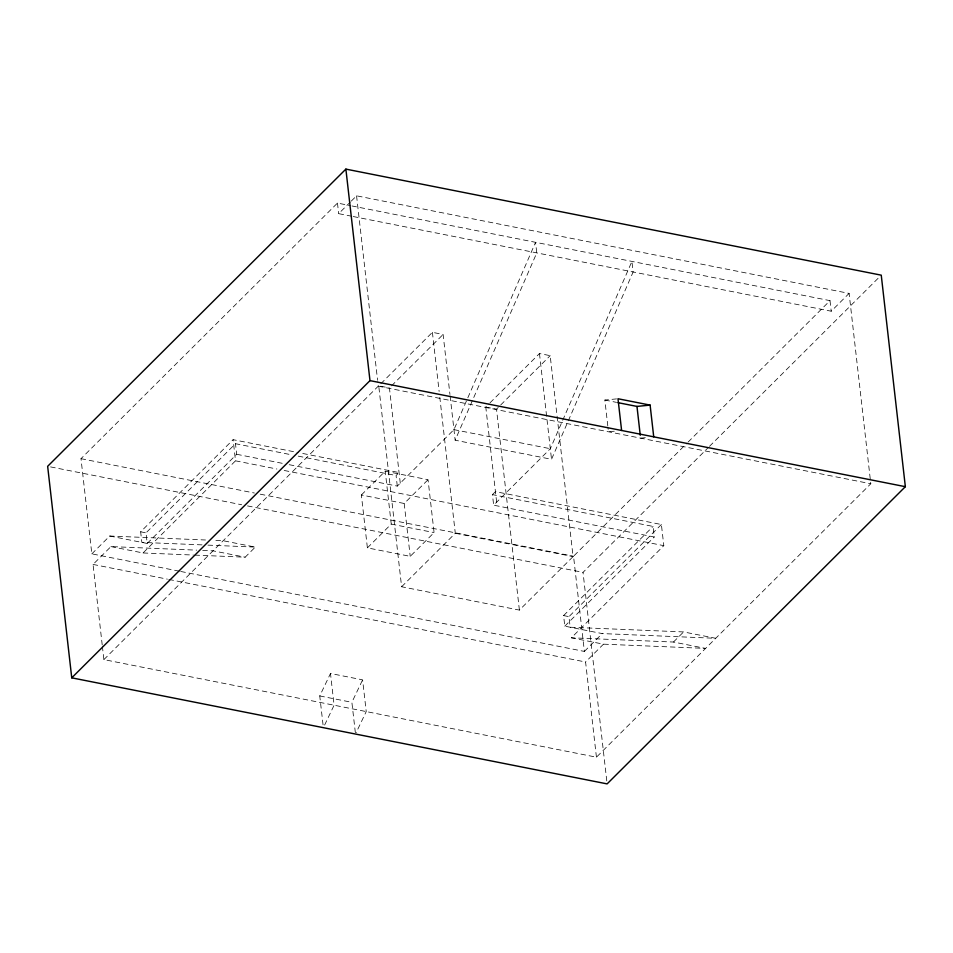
<?xml version="1.0" encoding="UTF-8"?>
<svg xmlns="http://www.w3.org/2000/svg" width="953" height="953" viewBox="0 0 953 953"><rect width="100%" height="100%" fill="white"/><g stroke="black" fill="none" stroke-linecap="round" stroke-linejoin="round"><path stroke-width="0.71" stroke-dasharray="4.76 3.57" d="M289.236 464.695L397.294 486.101L453.95 429.636L535.562 242.312L536.765 252.89L455.153 440.203L551.525 459.298L633.126 271.986L631.922 261.408L550.322 448.72L493.654 505.185L654.27 537.004L653.067 526.425L492.451 494.619L493.654 505.185M323.043 724.792L319.755 695.952L330.488 673.485L362.605 679.846L366.226 711.581L356.124 732.714M324.639 725.03L334.098 705.22L330.488 673.485M355.338 732.595L351.883 702.313L362.605 679.846M179.271 571.181L91.833 553.86L80.993 458.679L337.469 203.072L350.573 205.669M351.788 216.248L338.672 213.651L350.251 202.119M351.312 201.071L356.565 195.818L849.111 293.393L870.804 483.755L596.435 757.182L103.889 659.607L102.388 646.432M91.833 553.86L109.738 536.027L205.503 539.994M102.221 644.967L93.049 564.426L110.941 546.593L196.759 550.155M202.036 544.878L141.854 542.388L140.651 531.81L233.104 439.678L298.396 452.615M109.738 536.027L147.203 543.448L146 532.87L235.474 443.705L292.416 454.986M147.203 543.448L236.678 454.283L235.474 443.705M110.941 546.593L143.057 552.966L235.51 460.823L233.104 439.678M103.889 659.607L378.258 386.179L377.757 381.76M380.819 383.725L432.4 332.323L443.109 334.455L449.947 394.482M391.528 385.846L443.109 334.455M194.853 555.111L245.159 557.195L255.297 547.093L223.181 540.732L212.864 540.303M361.366 494.988L385.226 471.211L428.052 479.704L434.08 532.584L410.219 556.349L367.393 547.868L361.366 494.988L404.203 503.482L428.052 479.704M397.294 486.101L396.079 475.523L399.069 472.557L299.85 452.901M496.644 502.219L485.792 407.038L488.949 403.893M490.009 402.845L539.469 353.539L550.179 355.66L573.075 556.6L519.397 610.099L401.618 586.762L378.722 385.822L389.432 387.942L400.272 483.123M519.397 610.099L496.501 409.159L499.658 406.014M500.706 404.965L550.179 355.66M367.393 547.868L391.254 524.09L385.226 471.211M492.451 494.619L495.429 491.641L661.394 524.519L663.812 545.664L571.359 637.807L603.475 644.168L705.577 648.397L673.461 642.036L571.359 637.807M401.618 586.762L455.296 533.263L439.809 397.341M180.725 571.466L584.38 651.423L573.539 556.242L687.053 443.109M688.114 442.061L830.015 300.648L352.038 205.967M353.241 216.534L831.219 311.214L849.111 293.393M606.787 780.924L583.022 572.372L708.424 447.398M709.485 446.349L879.142 277.263M661.394 524.519L568.953 616.651L570.156 627.229L683.599 631.934L715.727 638.296L602.272 633.59L564.795 626.169L563.592 615.59L653.067 526.425M564.795 626.169L654.27 537.004M584.38 651.423L602.272 633.59M596.435 757.182L585.583 662.001L603.475 644.168M673.461 642.036L683.599 631.934M607.811 426.015L604.857 400.057L616.531 398.89M614.304 431.209L608.467 431.792L607.978 427.456M640.595 438.154L647.885 437.415M207.945 545.128L255.297 547.093M202.679 550.405L213.043 550.834L245.159 557.195M143.057 552.966L193.376 555.051M604.857 400.057L616.531 402.369M485.792 407.038L496.501 409.159M378.258 386.179L870.804 483.755M453.95 429.636L550.322 448.72M298.253 456.142L396.079 475.523M236.678 454.283L283.398 463.539M235.51 460.823L276.882 469.019M284.185 470.472L663.812 545.664M80.993 458.679L254.403 493.023M260.229 494.178L573.539 556.242M455.296 533.263L573.075 556.6M391.254 524.09L434.08 532.584M50.569 466.899L241.669 504.756M247.506 505.912L583.022 572.372M140.651 531.81L146 532.87M563.592 615.59L568.953 616.651M93.049 564.426L167.359 579.15M168.824 579.436L585.583 662.001M319.755 695.952L351.883 702.313M830.015 300.648L831.219 311.214M539.469 353.539L551.525 459.298M450.114 395.948L455.153 440.203M432.4 332.323L439.13 391.433M404.203 503.482L410.219 556.349M356.565 195.818L377.591 380.283M337.469 203.072L338.672 213.651"/><path stroke-width="1.43" d="M345.879 169.11L47.65 466.315L71.749 677.833L607.121 783.89L905.35 486.685L881.251 275.167L345.879 169.11L369.978 380.628L71.749 677.833M617.997 402.666L636.973 406.419L650.113 405.108L653.722 436.831M650.113 405.108L617.985 398.747L621.606 430.47M369.978 380.628L905.35 486.685M636.973 406.419L640.261 435.271"/></g></svg>
